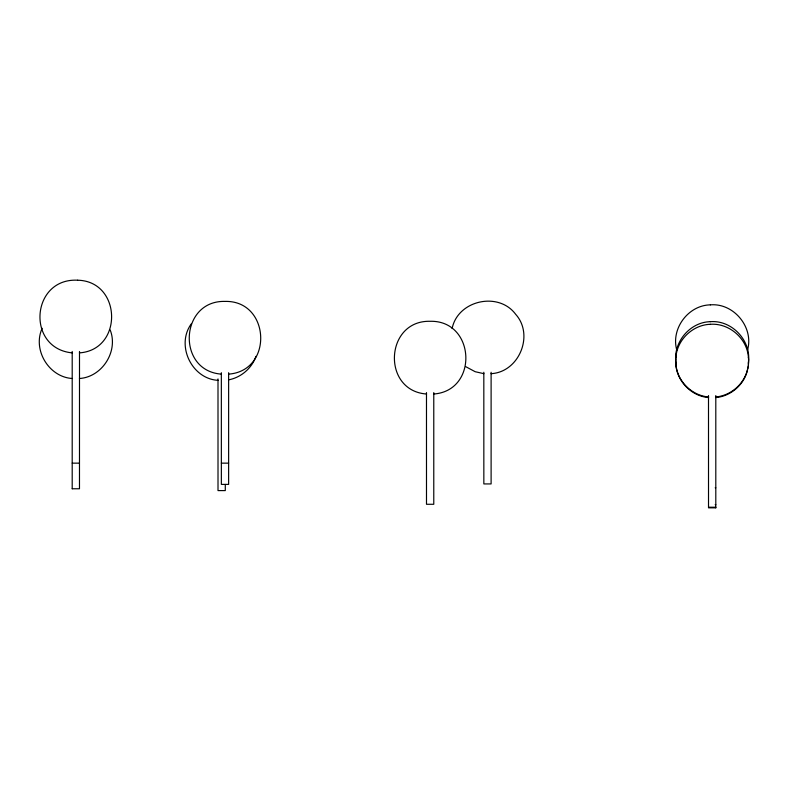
<?xml version="1.0" encoding="UTF-8"?>
<svg xmlns="http://www.w3.org/2000/svg" width="788" height="788" viewBox="0 0 788 788"><rect width="100%" height="100%" fill="white"/><g stroke="black" fill="none" stroke-linecap="round" stroke-linejoin="round"><path stroke-width="1.18" d="M675.7 361.298L675.749 358.914M748.561 363.091L748.6 360.697M675.749 359.515L675.877 357.122M748.423 364.874L748.561 362.49M675.877 357.732C676.843 339.992 692.652 324.804 710.362 324.292M748.206 363.435C752.176 341.637 732.466 319.879 710.372 321.681M748.206 366.647L748.423 364.273M676.094 355.949L676.399 354.186M747.901 368.41L748.206 366.046M747.507 350.118C754.067 327.493 733.845 302.838 710.372 304.858M747.901 367.809C745.546 383.5 731.461 396.246 715.721 397.576M452.115 328.547C457.72 300.297 498.499 291.136 515.648 314.274C534.431 335.058 519.016 372.261 491.042 373.67M747.507 369.552C744.049 384.18 730.703 395.694 715.721 396.975M42.178 328.291C32.357 349.705 48.758 377.068 72.279 378.506M255.962 356.343C251.815 368.223 241.108 377.462 228.756 379.816M191.336 323.819C175.665 345.164 191.632 378.92 218.069 380.338M79.421 352.886C123.46 349.813 121.766 281.119 77.638 280.213M79.421 378.506C102.233 377.068 118.614 351.202 110.172 329.955M228.559 374.133C273.692 370.872 270.215 300.238 224.984 301.41C179.753 300.238 176.285 370.872 221.418 374.133M433.695 394.02C478.828 390.759 475.361 320.125 430.13 321.297C384.899 320.125 381.422 390.759 426.554 394.02M710.362 304.858C688.2 305.212 670.706 328.803 676.793 350.118M710.362 321.681C688.879 322.075 671.563 344.267 676.399 365.199M710.372 324.292C729.333 322.913 747.448 338.702 748.423 357.732M72.22 463.147L79.48 463.147M221.349 463.147L228.618 463.147M715.199 487.792L715.78 487.792M72.22 488.767L79.48 488.767L79.499 351.468M715.199 504.625L715.78 504.625M708.52 507.236L715.78 507.236M715.78 507.836L708.52 507.836L708.501 395.556M77.628 280.213C31.047 277.809 25.846 348.434 72.279 352.886M708.579 396.975C692.356 395.645 678.222 382.19 676.094 366.046M708.579 397.576C690.889 396.187 675.917 380.249 675.749 362.49M483.901 373.67L475.194 371.719L465.757 366.676M748.423 357.122L748.561 359.515M675.877 364.874L675.7 360.697M748.561 358.914L748.6 361.298M715.8 395.556L715.8 507.836M491.111 372.251L491.111 483.93L483.842 483.93L483.822 372.251M433.774 392.601L433.774 504.281L426.495 504.281L426.485 392.601M228.628 372.714L228.628 484.393L221.359 484.393L221.339 372.714M225.289 484.462L225.289 490.599L218.01 490.599L218 378.92M72.2 351.468L72.2 488.767"/></g></svg>
